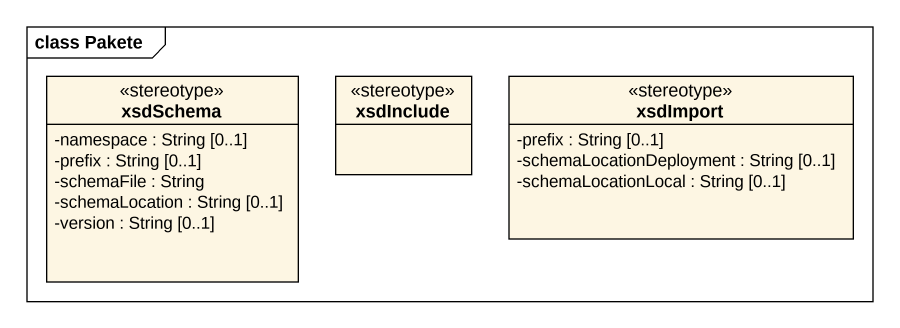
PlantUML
@startuml
mainframe class Pakete
hide circle
hide empty members
skinparam classAttributeIconSize 0
class xsdSchema <<stereotype>> {
  -namespace : String [0..1]
  -prefix : String [0..1]
  -schemaFile : String
  -schemaLocation : String [0..1]
  -version : String [0..1]
}
class xsdInclude <<stereotype>>
class xsdImport <<stereotype>> {
  -prefix : String [0..1]
  -schemaLocationDeployment : String [0..1]
  -schemaLocationLocal : String [0..1]
}
@enduml
